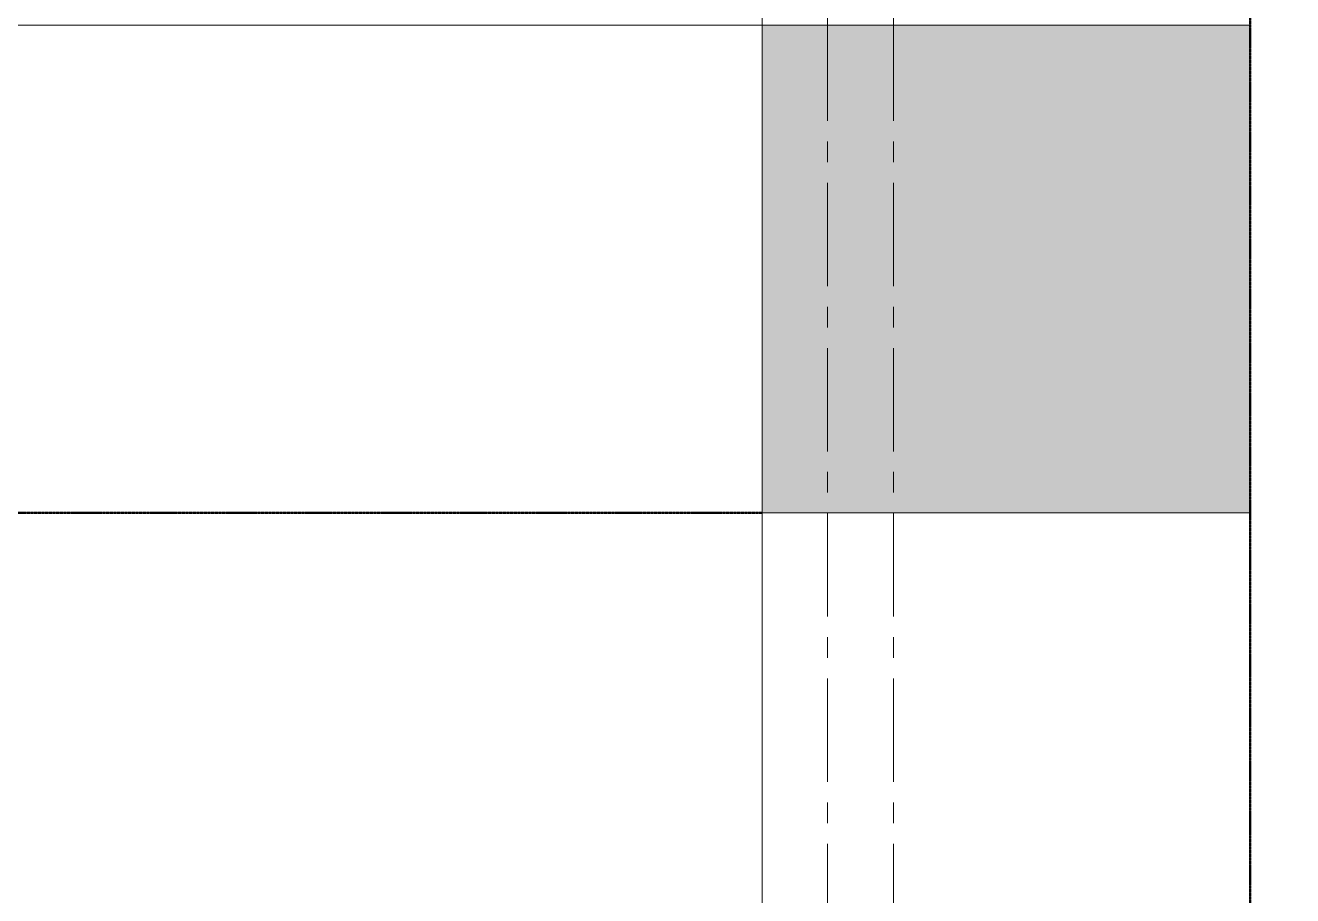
# Model space of a CAD drawing. Header units: millimetres. Extents: x 7371 to 278338, y -43753 to 35464.
# Drawn here: x 20355.1 to 20744.5, y 26442.5 to 26710.1 of the extents above; entities that cross this region are included whole.
import ezdxf

# ---------------------------------------------------------------- set-up
doc = ezdxf.new("R2010")
doc.units = ezdxf.units.MM
doc.header["$MEASUREMENT"] = 0
for name, pattern in [('ACAD_ISO05W100', [33, 24, -3, 0, -3, 0, -3]), ('CENTER', [50.800000000000004, 31.75, -6.349999999999999, 6.349999999999999, -6.349999999999999]), ('DASHED2', [0.375, 0.25, -0.125])]:
    doc.linetypes.add(name, pattern=pattern)
for name, color, linetype, lineweight in [('8', 8, 'Continuous', 5), ('B', 5, 'Continuous', 20), ('DINDING', 1, 'Continuous', 20), ('HATCH', 8, 'Continuous', 13), ('KOL', 5, 'Continuous', 18), ('LEGEND', 1, 'DASHED2', 50), ('PIPA AIR BERSIH', 5, 'CENTER', 5)]:
    doc.layers.add(name, color=color, linetype=linetype, lineweight=lineweight)
doc.layers.add('WALL', color=90, linetype='Continuous')

# ---------------------------------------------------------------- blocks, each defined once
blk = doc.blocks.new('KOLOM PRAKTIS')
at = {"layer": 'HATCH'}
h = blk.add_hatch(color=256, dxfattribs=at)
h.dxf.hatch_style = 1
h.paths.add_polyline_path([(-74.9999999999709, 75), (-74.9999999999709, -74.9999999999709), (75.0000000000291, -74.9999999999709), (75.0000000000291, 75)])
at = {"layer": 'KOL'}
blk.add_lwpolyline([(-74.9999999999709, -74.9999999999709), (75.0000000000291, -74.9999999999709), (75.0000000000291, 75), (-74.9999999999709, 75)], close=True, dxfattribs=at)

msp = doc.modelspace()

# ---------------------------------------------------------------- linework, layer by layer
at = {"color": 8}
msp.add_lwpolyline([(24598.71692458357, 24136.94436435266), (20731.42608338853, 24136.94436435266), (20731.42608338853, 31201.99442345722), (24598.71692458357, 31201.99442345722)], close=True, dxfattribs=at)
at = {"layer": '8', "color": 8, "transparency": 33554687}
msp.add_line((20731.42609074336, 27484.59910246187), (20731.42608339261, 24136.94436435364), dxfattribs=at)
at = {"layer": 'B', "linetype": 'ACAD_ISO05W100', "ltscale": 0.03, "const_width": 9.992999589644489}
msp.add_lwpolyline([(20503.49436133625, 26560.24697701678), (20503.49436133625, 26560.24676484228)], dxfattribs=at)
at = {"layer": 'DINDING', "color": 8}
for points in [[(20581.53108955376, 24136.94436435364), (20581.53108955376, 31052.10015750814), (20731.42608339831, 31052.10015750814), (20731.42608339831, 24136.94436435364)], [(19949.47352230889, 26560.24749273742), (20731.42608862367, 26560.24676484224), (20731.42608862367, 26710.14175868691), (19949.47352230889, 26710.14248658209)]]:
    msp.add_lwpolyline(points, close=True, dxfattribs=at)
at = {"layer": 'LEGEND', "color": 8}
msp.add_line((20581.53108955376, 26560.24676484224), (19981.95111416918, 26560.24676484224), dxfattribs=at)
msp.add_lwpolyline([(20731.42608338853, 31201.99515135218), (24598.71692458357, 31201.99515135218), (24598.71692458357, 24136.94436435266), (20731.42608338853, 24136.94436435266)], close=True, dxfattribs=at)
at = {"layer": 'PIPA AIR BERSIH'}
for points in [[(20621.83970326447, 25105.95468474571), (20621.83970326447, 28868.65774881211)], [(20601.53108953967, 25105.95468474571), (20601.53108953967, 26954.96352728697)]]:
    msp.add_lwpolyline(points, dxfattribs=at)

# ---------------------------------------------------------------- block references
at = {"layer": 'WALL', "color": 8, "transparency": 33554687, "xscale": 0.999299958964449, "yscale": 0.999299958964449, "zscale": 0.999299958964449}
msp.add_blockref('KOLOM PRAKTIS', (20656.47858647749, 26635.19426176459), dxfattribs=at)

doc.saveas('drawing.dxf')
